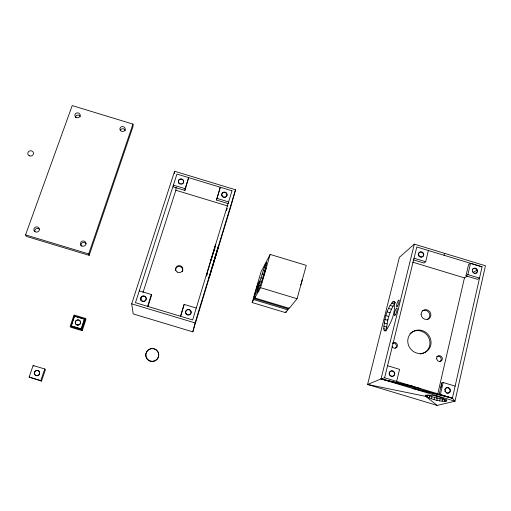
<?xml version="1.0" encoding="UTF-8"?>
<svg xmlns="http://www.w3.org/2000/svg" width="511" height="511" viewBox="0 0 511 511"><rect width="100%" height="100%" fill="white"/><g stroke="black" fill="none" stroke-linecap="round" stroke-linejoin="round"><path stroke-width="0.77" d="M395.182 302.997C389.727 310.592 387.019 320.237 386.629 329.531L383.761 328.662C384.572 319.171 386.572 307.794 393.77 301.171L394.511 301.714C395.469 311.736 391.796 322.62 385.805 330.649L384.796 330.981L384.1 330.298L383.761 328.662M174.449 173.625L174.59 171.249L235.533 189.779L230.966 206.118L192.788 331.85L133.218 313.92L131.697 303.834L174.59 171.249M142.997 292.503L175.854 190.245L176.059 187.167M184.944 190.45L185.116 188.687L188.642 177.624L184.944 190.45L173.28 186.911L173.382 185.123L185.116 188.687M441.038 387.549L441.747 382.937L443.165 382.503L455.135 386.112M257.48 290.504L257.32 292.464C261.549 283.107 264.315 272.983 266.455 262.941L266.333 262.584L264.289 267.323L258.777 285.151L257.48 290.504L258.994 290.957M196.256 308.044L184.164 304.396L180.805 315.792M216.504 200.037L220.298 187.25L216.504 200.037L228.149 203.576L228.596 201.896L216.881 198.338M439.262 394.173L441.747 382.937M414.332 244.143L381.04 378.932L384.617 377.757L416.797 246.985L482.071 266.838L452.407 398.19L454.982 401.218L437.109 405.408L367.581 384.464L399.423 257.282L414.332 244.143L485.45 265.777L454.982 401.218L381.04 378.932L367.581 384.464L425.829 396.389C432.204 399.455 439.588 401.806 446.691 401.109L446.857 400.656C440.718 396.696 432.562 394.69 425.286 395.29L425.829 396.389L437.109 405.408M442.149 401.218L442.615 399.168L444.717 399.34L444.251 401.403M445.803 401.365L446.269 399.302M436.72 398.388L437.256 396.057M437.614 394.505L464.454 277.901L467.067 276.259M436.892 400.279L437.365 398.235L442.615 399.168M465.987 275.825L467.916 274.605L479.522 278.131L477.517 279.325L465.987 275.825L468.561 264.609L470.503 263.325L482.071 266.838M443.165 382.503L440.399 394.575L452.407 398.19L412.447 388.392M467.916 274.605L470.503 263.325M439.639 400.835L440.112 398.791M431.425 398.784L431.897 396.747L427.688 395.118L427.209 397.162M434.095 399.576L434.567 397.539L431.897 396.747M425.829 396.389L426.148 395.022M429.055 397.954L429.527 395.91M444.072 255.276L444.538 253.322M396.651 381.385L399.57 369.344L387.581 365.729M413.156 259.767L423.989 263.056L425.663 261.753L428.39 250.505M192.788 331.85L195.087 322.926L235.533 189.779M252.159 302.544L255.078 296.865L254.772 297.926L289.252 308.337L297.07 298.731L306.293 265.375L270.14 254.421L261.051 271.814L252.159 302.544L285.719 312.681L289.111 307.807M285.719 312.681L286.141 311.18M206.54 275.391L207.166 273.181M213.01 253.443L213.311 252.338L210.986 260.048L211.624 258.074M254.772 297.926L260.559 287.693L270.14 254.421M257.455 285.029L253.973 297.063L256.145 293.173L259.697 280.884L257.455 285.029L258.981 285.489M207.383 272.427L211.273 259.371M212.78 254.235L211.905 257.148M215.01 246.909L215.693 244.501L213.643 251.323L213.822 250.799M214.748 247.784L214 250.224M215.406 256.145L213.988 260.955L214.607 258.981M214.888 258.049L216.306 253.245L209.076 277.812L211.631 269.661M212.729 266.046L218.082 247.918L215.578 255.877M206.578 276.036L207.274 273.762M214.218 250.946L214.914 248.659M226.501 210.615L227.197 208.328M211.471 258.707L214.933 247.643M180.498 316.271L184.164 304.396M147.609 306.357L151.384 294.515L139.273 290.868M147.903 306.689L151.422 295.652L151.384 294.515M140.563 300.078L141.777 296.291M84.513 319.049L81.211 328.892L71.176 325.877L74.504 316.041L84.513 319.049L81.313 329.078M82.194 330.662L81.734 329.799L85.529 318.481L74.018 315.019L70.186 326.325L70.716 327.219L82.194 330.662L85.963 319.413L85.529 318.481M80.597 328.867L71.284 326.069L74.504 316.041M41.506 381.123L40.784 380.561L44.744 368.974L33.119 365.493L29.121 377.073L41.506 381.123L45.441 369.606L44.744 368.974M89.163 255.353L88.729 253.954L132.962 124.103L72.217 105.592L25.55 234.881L26.393 236.401L89.163 255.353L133.109 126.249L132.962 124.103M387.536 319.975L387.958 319.701M472.937 272.574L476.852 270.115M384.617 377.757L452.407 398.19L381.04 378.932L412.945 386.29M381.04 378.932L420.036 388.424M434.567 397.539L437.365 398.235M74.612 316.245L84.609 319.254M70.186 326.325L81.734 329.799M29.121 377.073L40.784 380.561M264.289 267.323L265.797 267.783M390.059 305.393L392.914 306.261M263.21 270.453L264.717 270.907M388.609 308.401L391.458 309.264M262.047 274.037L264.296 274.714M387.217 311.908L390.065 312.764M260.872 277.843L263.12 278.521M385.965 315.683L388.807 316.539M259.754 281.631L262.009 282.308M384.936 319.484L387.785 320.34M258.777 285.151L260.284 285.604M384.195 323.067L387.044 323.929M260.559 287.693L297.07 298.731M258.004 288.172L259.511 288.632M383.793 326.197L386.655 327.059M384.1 330.298L386.259 330.949M254.114 298.571L288.249 308.88M253.82 299.599L287.961 309.909M25.55 234.881L88.729 253.954M131.697 303.834L195.087 322.926M414.031 258.221L425.663 261.753M175.854 190.245L227.893 206.048M412.613 262.143L464.454 277.901M392.723 301.643L395.603 302.518M265.209 264.87L266.723 265.324M391.458 303.087L394.326 303.956M33.119 365.493L33.886 366.144M39.634 373.905A2.702 2.593 -32.4 0 1 35.617 375.381A2.702 2.593 -32.4 0 1 35.348 371.235A2.702 2.593 -32.4 0 1 39.507 371.906M422.361 310.822A5.065 4.74 46.6 0 1 429.093 312.86A5.065 4.74 46.6 0 1 427.509 319.503M392.767 343.022A2.938 2.779 49.5 0 1 396.926 343.833A2.938 2.779 49.5 0 1 395.993 347.902A2.938 2.779 49.5 0 1 391.994 346.381M392.448 343.168A2.925 2.766 49.6 0 1 395.437 348.132M436.598 356.678A2.938 2.747 51.8 0 1 440.782 357.655A2.938 2.747 51.8 0 1 439.556 361.692M409.879 333.772A12.034 11.299 49.6 0 1 428.001 336.385A12.034 11.299 49.6 0 1 422.501 353.503M421.786 353.708A12.034 11.299 49.6 0 1 420.304 353.97M444.774 389.663A2.798 2.606 55.3 0 1 448.198 387.906A2.798 2.606 55.3 0 1 449.833 391.675A2.798 2.606 55.3 0 1 446.122 392.78M445.113 391.745A2.798 2.606 55.3 0 1 444.819 391.081M472.292 269.61A2.676 2.459 43.8 0 1 475.562 268.703A2.676 2.459 43.8 0 1 477.031 271.961A2.676 2.459 43.8 0 1 474.023 273.436M389.842 371.695A2.779 2.632 53.4 0 1 394.077 372.391A2.779 2.632 53.4 0 1 392.531 376.332M391.841 376.409A2.779 2.632 53.4 0 1 389.427 372.244M418.388 255.206A2.664 2.478 40.2 0 1 420.566 252.095A2.664 2.478 40.2 0 1 423.453 254.983A2.664 2.478 40.2 0 1 420.272 257.09M419.64 256.809A2.664 2.478 40.2 0 1 418.662 255.832M156.826 350.514A6.49 6.407 -16.8 0 1 156.998 359.457A6.49 6.407 -16.8 0 1 147.966 359.942A6.49 6.407 -16.8 0 1 147.283 351.031M147.666 350.616A6.49 6.407 -16.8 0 1 151.115 348.796M151.671 348.719A6.49 6.407 -16.8 0 1 152.802 348.706M153.364 348.777A6.49 6.407 -16.8 0 1 156.404 350.144M182.184 271.769A3.59 3.481 7.7 0 0 182.631 269.144L182.299 268.288A3.59 3.481 7.7 0 0 175.637 270.67M81.236 246.283A2.747 2.619 -8 0 1 82.45 242.744A2.747 2.619 -8 0 1 86.135 243.856M34.684 231.604A2.766 2.606 -11.6 0 1 39.475 229.279M120.245 130.362A2.644 2.459 3.4 0 1 125.342 130.624M75.36 117.389A2.657 2.453 -0.4 0 1 80.387 116.419M188.265 315.07A2.747 2.696 9.6 0 1 185.717 311.582A2.747 2.696 9.6 0 1 189.792 310.088A2.747 2.696 9.6 0 1 190.233 314.348M189.651 314.757A2.747 2.696 9.6 0 1 188.981 315M141.975 301.12A2.759 2.689 -4.1 0 1 141.413 297.038A2.759 2.689 -4.1 0 1 145.635 297.191A2.759 2.689 -4.1 0 1 144.734 301.222M144.057 301.464A2.759 2.689 -4.1 0 1 142.626 301.413M222.981 197.061A2.657 2.517 15.6 0 1 222.215 193.388A2.657 2.517 15.6 0 1 226.092 193.075A2.657 2.517 15.6 0 1 226.181 196.805M225.626 197.182A2.657 2.517 15.6 0 1 223.614 197.342M180.223 184.158A2.664 2.517 9.3 0 1 178.62 180.581A2.664 2.517 9.3 0 1 182.587 179.77A2.664 2.517 9.3 0 1 182.81 183.628M182.248 184.005A2.664 2.517 9.3 0 1 181.597 184.222M302.11 279.728A4.018 0.409 -73 0 1 301.298 283.088M300.979 284.084A4.018 0.409 -73 0 1 300.653 285.01M265.95 268.384L263.593 275.959L265.95 268.384M216.651 252.153L218.689 245.408L216.651 252.153M231.981 190.801L192.634 319.924L135.453 302.697L176.947 174.066L231.981 190.801M410.895 333.223L409.126 335.599A12.085 11.344 49.6 0 0 418.777 353.484A12.085 11.344 49.6 0 0 430.224 338.09A12.085 11.344 49.6 0 0 410.895 333.223M177.317 272.056L176.589 271.469A3.609 3.5 7.7 0 1 177.119 266.237A3.609 3.5 7.7 0 1 182.401 267.47L182.734 268.326A3.609 3.5 7.7 0 1 177.317 272.056M29.414 155.817A2.855 2.644 -6.2 0 0 33.49 153.159A2.855 2.644 -6.2 0 0 29.031 151.25A2.855 2.644 -6.2 0 0 29.414 155.817M36.766 375.642A2.708 2.6 -32.4 0 0 39.347 371.772A2.708 2.6 -32.4 0 0 34.722 371.638A2.708 2.6 -32.4 0 0 36.766 375.642M421.09 314.367A5.084 4.752 46.6 0 0 428.588 318.896A5.084 4.752 46.6 0 0 428.32 310.362A5.084 4.752 46.6 0 0 421.09 314.367M395.527 314.623A4.011 0.888 -72.6 0 0 397.098 308.133A4.011 0.888 -72.6 0 0 394.588 312.63A4.011 0.888 -72.6 0 0 395.527 314.623M397.686 305.865A3.551 0.779 -72.5 0 0 399.078 300.136A3.551 0.779 -72.5 0 0 396.843 304.154A3.551 0.779 -72.5 0 0 397.686 305.865M436.726 358.843A2.951 2.759 51.8 0 0 441.319 360.9A2.951 2.759 51.8 0 0 440.514 355.937A2.951 2.759 51.8 0 0 436.726 358.843M445.107 390.257A2.798 2.612 55.3 0 0 449.201 392.748A2.798 2.612 55.3 0 0 449.028 388.002A2.798 2.612 55.3 0 0 445.107 390.257M472.547 271.284A2.683 2.466 43.8 0 0 476.91 272.606A2.683 2.466 43.8 0 0 475.562 268.262A2.683 2.466 43.8 0 0 472.547 271.284M389.42 373.464A2.785 2.638 53.4 0 0 393.502 375.949A2.785 2.638 53.4 0 0 393.4 371.222A2.785 2.638 53.4 0 0 389.42 373.464M418.739 254.919A2.67 2.485 40.2 0 0 423.108 256.247A2.67 2.485 40.2 0 0 421.818 251.917A2.67 2.485 40.2 0 0 418.739 254.919M149.544 360.76A6.502 6.419 -16.7 0 0 158.723 354.257A6.502 6.419 -16.7 0 0 148.497 349.684A6.502 6.419 -16.7 0 0 149.544 360.76M81.703 245.842A2.766 2.638 -7.9 0 0 85.969 243.728A2.766 2.638 -7.9 0 0 81.964 241.275A2.766 2.638 -7.9 0 0 81.703 245.842M35.074 231.713A2.785 2.625 -11.5 0 0 39.398 229.605A2.785 2.625 -11.5 0 0 35.4 227.159A2.785 2.625 -11.5 0 0 35.074 231.713M120.583 130.663A2.664 2.472 3.4 0 0 125.08 129.781A2.664 2.472 3.4 0 0 121.976 126.587A2.664 2.472 3.4 0 0 120.583 130.663M76.056 117.383A2.676 2.466 -0.3 0 0 80.195 115.46A2.676 2.466 -0.3 0 0 76.318 113.116A2.676 2.466 -0.3 0 0 76.056 117.383M186.387 313.99A2.753 2.702 9.6 0 0 191.025 312.943A2.753 2.702 9.6 0 0 187.761 309.519A2.753 2.702 9.6 0 0 186.387 313.99M141.956 300.883A2.766 2.696 -4.1 0 0 146.197 298.699A2.766 2.696 -4.1 0 0 142.154 296.22A2.766 2.696 -4.1 0 0 141.956 300.883M222.534 196.262A2.657 2.523 15.6 0 0 226.986 195.33A2.657 2.523 15.6 0 0 223.812 192.085A2.657 2.523 15.6 0 0 222.534 196.262M179.086 183.066A2.664 2.523 9.3 0 0 183.57 182.14A2.664 2.523 9.3 0 0 180.415 178.901A2.664 2.523 9.3 0 0 179.086 183.066M77.04 324.855A2.651 2.561 -20.2 0 0 80.451 321.821A2.651 2.561 -20.2 0 0 76.107 320.518A2.651 2.561 -20.2 0 0 77.04 324.855M77.148 325.053A2.644 2.555 -20.2 0 0 80.553 322.019A2.644 2.555 -20.2 0 0 76.216 320.716A2.644 2.555 -20.2 0 0 77.148 325.053"/></g></svg>
